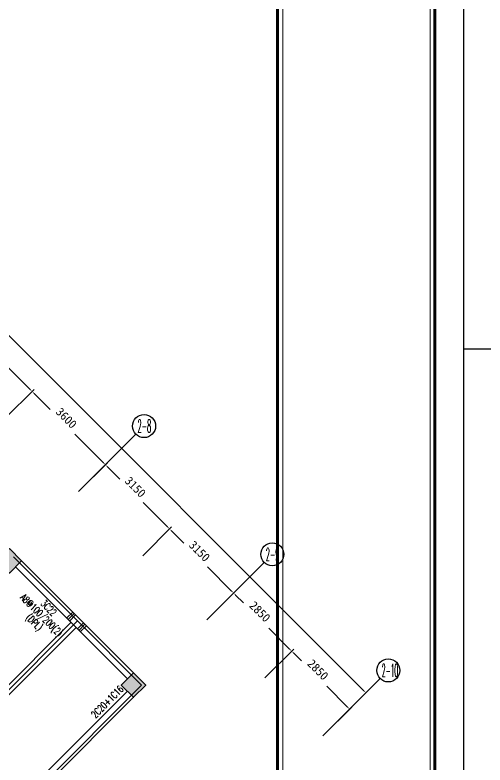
# Model space of a CAD drawing. Header units: inches. Extents: x 18712 to 314639, y 0 to 420500.
# Drawn here: x 122024 to 138354, y 111702 to 137746 of the extents above; entities that cross this region are included whole.
import ezdxf
from ezdxf.enums import TextEntityAlignment as Align
from ezdxf.lldxf.tags import DXFTag

# ---------------------------------------------------------------- set-up
doc = ezdxf.new("R2010")
doc.units = ezdxf.units.IN
doc.header["$LTSCALE"] = 1000
doc.header["$MEASUREMENT"] = 0
doc.layers.get('0').update_dxf_attribs({"true_color": 0xffffff})
for name, color, linetype, true_color in [('AXIS_TEXT', 7, 'Continuous', 0xffffff), ('DIM', 3, 'Continuous', 0x00ff00), ('DOTE', 1, 'DOTE', 0xff0000), ('TK', 7, 'Continuous', 0xffffff), ('ZG-图框层', 4, 'Continuous', 0x00ffff), ('柱填充', 7, 'Continuous', 0xc0c0c0), ('梁原位标注', 7, 'Continuous', 0xffffff), ('梁附加箍筋', 1, 'Continuous', 0xff0000), ('砼柱', 2, 'Continuous', 0xffff00), ('砼梁', 6, 'Continuous', 0xff00ff), ('砼梁虚线', 9, 'HIDDEN', 0x808080)]:
    doc.layers.add(name, color=color, linetype=linetype, true_color=true_color)
doc.styles.add('_TCH_AXIS', font='txt.shx', dxfattribs={"height": 0.2, "bigfont": 'GBCBIG.shx'})
doc.styles.add('TSSD_Rein', font='txt.shx', dxfattribs={"height": 0.2, "bigfont": 'gbcbig.shx'})
tags = doc.linetypes.add('DOTE', pattern=[2.42, 2, -0.2, 0.02, -0.2]).pattern_tags.tags
tags[10:11] = [DXFTag(74, 4), DXFTag(75, 0), DXFTag(340, '0'), DXFTag(46, 0.0), DXFTag(50, 0.0), DXFTag(44, 0.0), DXFTag(45, 0.0)]
tags[8:9] = [DXFTag(74, 4), DXFTag(75, 0), DXFTag(340, '0'), DXFTag(46, 0.0), DXFTag(50, 0.0), DXFTag(44, 0.0), DXFTag(45, 0.0)]
tags[6:7] = [DXFTag(74, 4), DXFTag(75, 0), DXFTag(340, '0'), DXFTag(46, 0.0), DXFTag(50, 0.0), DXFTag(44, 0.0), DXFTag(45, 0.0)]
tags[4:5] = [DXFTag(74, 4), DXFTag(75, 0), DXFTag(340, '0'), DXFTag(46, 0.0), DXFTag(50, 0.0), DXFTag(44, 0.0), DXFTag(45, 0.0)]
tags = doc.linetypes.add('HIDDEN', pattern=[0.375, 0.25, -0.125]).pattern_tags.tags
tags[6:7] = [DXFTag(74, 4), DXFTag(75, 0), DXFTag(340, '0'), DXFTag(46, 0.0), DXFTag(50, 0.0), DXFTag(44, 0.0), DXFTag(45, 0.0)]
tags[4:5] = [DXFTag(74, 4), DXFTag(75, 0), DXFTag(340, '0'), DXFTag(46, 0.0), DXFTag(50, 0.0), DXFTag(44, 0.0), DXFTag(45, 0.0)]
doc.dimstyles.new('TSSD_100_100$0', dxfattribs={"dimtxt": 300, "dimasz": 100, "dimexe": 100, "dimexo": 250, "dimgap": 100, "dimtad": 1, "dimdec": 0, "dimzin": 0, "dimdsep": 46, "dimtxsty": 'Standard', "dimcen": 0, "dimclrd": 256, "dimclre": 256, "dimclrt": 7, "dimadec": 0, "dimazin": 0, "dimtfac": 1, "dimtdec": 4, "dimtix": 1, "dimtmove": 2, "dimatfit": 3, "dimfxl": 1, "dimtolj": 1, "dimtzin": 0, "dimarcsym": 0})

# ---------------------------------------------------------------- blocks, each defined once
blk = doc.blocks.new('*D1381')
at = {"layer": 'Defpoints', "color": 0, "transparency": 16777216}
for p in [(118965, 126111), (122619, 124674), (121511, 123565)]:
    blk.add_point(p, dxfattribs=at)
at = {"layer": 'DIM', "lineweight": -2, "transparency": 16777216}
for p, q in [((119142, 126288), (120144, 127290)), ((120144, 127149), (120706, 126588)), ((122549, 124745), (121554, 125739)), ((121687, 123742), (122690, 124745))]:
    blk.add_line(p, q, dxfattribs=at)
at = {"layer": 'DIM', "transparency": 16777216}
for points in [[(120156, 127161), (120133, 127137), (120074, 127220)], [(122537, 124733), (122560, 124757), (122619, 124674)]]:
    blk.add_solid(points, dxfattribs=at)
at = {"layer": 'DIM', "color": 7, "true_color": 0xffffff, "transparency": 16777216, "insert": (121265, 126298), "char_height": 300, "attachment_point": 5, "rotation": 315}
blk.add_mtext('\\A1;3600', dxfattribs=at)
blk = doc.blocks.new('*D1382')
at = {"layer": 'Defpoints', "color": 0, "transparency": 16777216}
for p in [(126284, 118792), (129620, 117674), (128511, 116565)]:
    blk.add_point(p, dxfattribs=at)
at = {"layer": 'DIM', "lineweight": -2, "transparency": 16777216}
for p, q in [((126460, 118969), (127463, 119972)), ((127463, 119830), (127894, 119400)), ((129549, 117744), (128707, 118586)), ((128688, 116742), (129690, 117744))]:
    blk.add_line(p, q, dxfattribs=at)
at = {"layer": 'DIM', "transparency": 16777216}
for points in [[(127475, 119842), (127451, 119819), (127392, 119901)], [(129537, 117733), (129561, 117756), (129620, 117674)]]:
    blk.add_solid(points, dxfattribs=at)
at = {"layer": 'DIM', "color": 7, "true_color": 0xffffff, "transparency": 16777216, "insert": (128435, 119127), "char_height": 300, "attachment_point": 5, "rotation": 315}
blk.add_mtext('\\A1;3150', dxfattribs=at)
blk = doc.blocks.new('*D1383')
at = {"layer": 'Defpoints', "color": 0, "transparency": 16777216}
for p in [(130526, 114550), (133650, 113643), (132541, 112535)]:
    blk.add_point(p, dxfattribs=at)
at = {"layer": 'DIM', "lineweight": -2, "transparency": 16777216}
for p, q in [((130703, 114727), (131706, 115729)), ((131706, 115588), (131973, 115320)), ((133579, 113714), (132857, 114436)), ((132718, 112711), (133721, 113714))]:
    blk.add_line(p, q, dxfattribs=at)
at = {"layer": 'DIM', "transparency": 16777216}
for points in [[(131717, 115600), (131694, 115576), (131635, 115659)], [(133568, 113702), (133591, 113726), (133650, 113643)]]:
    blk.add_solid(points, dxfattribs=at)
at = {"layer": 'DIM', "color": 7, "true_color": 0xffffff, "transparency": 16777216, "insert": (132550, 115012), "char_height": 300, "attachment_point": 5, "rotation": 315}
blk.add_mtext('\\A1;2850', dxfattribs=at)
blk = doc.blocks.new('*D1384')
at = {"layer": 'Defpoints', "color": 0, "transparency": 16777216}
for p in [(93297, 151779), (134216, 114209), (132541, 112535)]:
    blk.add_point(p, dxfattribs=at)
at = {"layer": 'DIM', "lineweight": -2, "transparency": 16777216}
for p, q in [((93474, 151956), (95042, 153524)), ((95042, 153383), (113782, 134643)), ((134145, 114280), (114843, 133582)), ((132718, 112711), (134287, 114280))]:
    blk.add_line(p, q, dxfattribs=at)
at = {"layer": 'DIM', "transparency": 16777216}
for points in [[(95054, 153394), (95030, 153371), (94971, 153453)], [(134133, 114268), (134157, 114291), (134216, 114209)]]:
    blk.add_solid(points, dxfattribs=at)
at = {"layer": 'DIM', "color": 7, "true_color": 0xffffff, "transparency": 16777216, "insert": (114447, 134247), "char_height": 300, "attachment_point": 5, "rotation": 315}
blk.add_mtext('\\A1;52800', dxfattribs=at)
blk = doc.blocks.new('_AXISO')
at = {"lineweight": -3}
blk.add_circle((0, 0), 0.5, dxfattribs=at)
blk = doc.blocks.new('*D1459')
at = {"layer": 'Defpoints', "color": 0, "transparency": 16777216}
for p in [(121511, 123565), (125165, 122129), (124056, 121020)]:
    blk.add_point(p, dxfattribs=at)
at = {"layer": 'DIM', "lineweight": -2, "transparency": 16777216}
for p, q in [((121687, 123742), (122690, 124745)), ((122690, 124603), (123251, 124042)), ((125094, 122199), (124100, 123193)), ((124233, 121197), (125236, 122199))]:
    blk.add_line(p, q, dxfattribs=at)
at = {"layer": 'DIM', "transparency": 16777216}
for points in [[(122702, 124615), (122678, 124592), (122619, 124674)], [(125082, 122187), (125106, 122211), (125165, 122129)]]:
    blk.add_solid(points, dxfattribs=at)
at = {"layer": 'DIM', "color": 7, "true_color": 0xffffff, "transparency": 16777216, "insert": (123810, 123752), "char_height": 300, "attachment_point": 5, "rotation": 315}
blk.add_mtext('\\A1;3600', dxfattribs=at)
blk = doc.blocks.new('*D1460')
at = {"layer": 'Defpoints', "color": 0, "transparency": 16777216}
for p in [(124056, 121020), (127392, 119901), (126284, 118792)]:
    blk.add_point(p, dxfattribs=at)
at = {"layer": 'DIM', "lineweight": -2, "transparency": 16777216}
for p, q in [((124233, 121197), (125236, 122199)), ((125236, 122058), (125666, 121627)), ((127322, 119972), (126480, 120814)), ((126460, 118969), (127463, 119972))]:
    blk.add_line(p, q, dxfattribs=at)
at = {"layer": 'DIM', "transparency": 16777216}
for points in [[(125247, 122070), (125224, 122046), (125165, 122129)], [(127310, 119960), (127333, 119984), (127392, 119901)]]:
    blk.add_solid(points, dxfattribs=at)
at = {"layer": 'DIM', "color": 7, "true_color": 0xffffff, "transparency": 16777216, "insert": (126207, 121355), "char_height": 300, "attachment_point": 5, "rotation": 315}
blk.add_mtext('\\A1;3150', dxfattribs=at)
blk = doc.blocks.new('*D1461')
at = {"layer": 'Defpoints', "color": 0, "transparency": 16777216}
for p in [(128511, 116565), (131635, 115659), (130526, 114550)]:
    blk.add_point(p, dxfattribs=at)
at = {"layer": 'DIM', "lineweight": -2, "transparency": 16777216}
for p, q in [((128688, 116742), (129690, 117744)), ((129690, 117603), (129958, 117335)), ((131564, 115729), (130842, 116451)), ((130703, 114727), (131706, 115729))]:
    blk.add_line(p, q, dxfattribs=at)
at = {"layer": 'DIM', "transparency": 16777216}
for points in [[(129702, 117615), (129679, 117591), (129620, 117674)], [(131552, 115717), (131576, 115741), (131635, 115659)]]:
    blk.add_solid(points, dxfattribs=at)
at = {"layer": 'DIM', "color": 7, "true_color": 0xffffff, "transparency": 16777216, "insert": (130534, 117028), "char_height": 300, "attachment_point": 5, "rotation": 315}
blk.add_mtext('\\A1;2850', dxfattribs=at)

msp = doc.modelspace()

# ---------------------------------------------------------------- hatches: boundary and pattern name
at = {"layer": '柱填充'}
for points in [[(121828.4, 119216), (121404.2, 118791.8), (121828.4, 118367.5), (122252.7, 118791.8)], [(126141.8, 114902.7), (125717.5, 114478.4), (126141.8, 114054.2), (126566.1, 114478.4)]]:
    msp.add_hatch(color=256, dxfattribs=at).paths.add_polyline_path(points, flags=0)

# ---------------------------------------------------------------- linework, layer by layer
at = {"layer": 'DIM', "lineweight": -3}
for p, q in [((137612.2, 126150), (314638.9, 126150)), ((124404.8, 121368.4), (126225.6, 123189.2)), ((128859.5, 116913.6), (130680.3, 118734.4)), ((132890.1, 112883.1), (134710.9, 114703.9))]:
    msp.add_line(p, q, dxfattribs=at)
at = {"layer": 'DOTE', "lineweight": -3}
for p, q in [((121969.9, 118933.2), (124197.2, 116705.8)), ((118045.4, 110554), (124197.2, 116705.8)), ((124197.2, 116705.8), (126424.6, 114478.4)), ((120272.8, 108326.6), (126424.6, 114478.4))]:
    msp.add_line(p, q, dxfattribs=at)
at = {"layer": 'TK', "lineweight": -3}
msp.add_lwpolyline([(18712.2, 168200), (18712.2, 84100), (137612.2, 84100), (137612.2, 168200)], close=True, dxfattribs=at)
for points, const_width in [([(21212.2, 167200), (21212.2, 85100), (136612.2, 85100), (136612.2, 167200)], 100), ([(131323.9, 159783.8), (136450.9, 159783.8), (136450.9, 103093.9), (131323.9, 103093.9)], 34.7)]:
    msp.add_lwpolyline(points, close=True, dxfattribs=dict(at, const_width=const_width))
at = {"layer": 'TK', "lineweight": -3, "const_width": 100}
msp.add_lwpolyline([(131140.8, 85145.7), (131140.8, 167200)], dxfattribs=at)
at = {"layer": 'TK', "lineweight": -3}
msp.add_lwpolyline([(131140.8, 85145.7), (136612.2, 85145.7), (136612.2, 167200)], dxfattribs=at)
at = {"layer": 'ZG-图框层', "lineweight": -3}
msp.add_lwpolyline([(18712.2, 84100), (137612.2, 84100), (137612.2, 168200), (18712.2, 168200)], close=True, dxfattribs=at)
at = {"layer": 'ZG-图框层', "lineweight": -3, "const_width": 100}
msp.add_lwpolyline([(21212.2, 85100), (136612.2, 85100), (136612.2, 167200), (21212.2, 167200)], close=True, dxfattribs=at)
at = {"layer": '梁附加箍筋', "lineweight": 35}
for p, q in [((123818.9, 116801.3), (124031.1, 117013.4)), ((123868.4, 116751.8), (124080.6, 116963.9)), ((123917.9, 116702.3), (124130.1, 116914.4)), ((124193.7, 116426.5), (124405.8, 116638.6)), ((124243.2, 116377), (124455.3, 116589.1)), ((124292.7, 116327.5), (124504.8, 116539.6))]:
    msp.add_line(p, q, dxfattribs=at)
at = {"layer": '砼柱', "lineweight": 35}
for points in [[(121828.4, 119216), (121404.2, 118791.8), (121828.4, 118367.5), (122252.7, 118791.8)], [(126141.8, 114902.7), (125717.5, 114478.4), (126141.8, 114054.2), (126566.1, 114478.4)]]:
    msp.add_lwpolyline(points, close=True, dxfattribs=at)
at = {"layer": '砼梁', "lineweight": 18}
for p, q in [((124268, 116776.5), (122252.7, 118791.8)), ((126141.8, 114902.7), (124268, 116776.5)), ((120555.6, 108468), (126141.8, 114054.2))]:
    msp.add_line(p, q, dxfattribs=at)
at = {"layer": '砼梁虚线', "lineweight": 18}
for p, q in [((122040.6, 118579.6), (124055.8, 116564.4)), ((123967.4, 116652.8), (118027.7, 110713.1)), ((118204.5, 110536.3), (124144.2, 116476)), ((124055.8, 116564.4), (125929.7, 114690.5)), ((125929.7, 114266.3), (120343.5, 108680.1))]:
    msp.add_line(p, q, dxfattribs=at)

# ---------------------------------------------------------------- block references
at = {"layer": 'DIM'}
ref = msp.add_blockref('_AXISO', (126508.4, 123472), dxfattribs=dict(at, xscale=800, yscale=800))
ref.add_attrib('A', '2-8', (126282.1, 123245.8), dxfattribs={"layer": 'AXIS_TEXT', "height": 452.55, "style": '_TCH_AXIS', "width": 0.35})
ref = msp.add_blockref('_AXISO', (130963.2, 119017.3), dxfattribs=dict(at, xscale=800, yscale=800))
ref.add_attrib('A', '2-9', (130736.9, 118791), dxfattribs={"layer": 'AXIS_TEXT', "height": 452.55, "style": '_TCH_AXIS', "width": 0.35})
ref = msp.add_blockref('_AXISO', (134993.7, 114986.8), dxfattribs=dict(at, xscale=800, yscale=800))
ref.add_attrib('A', '2-10', (134767.4, 114760.5), dxfattribs={"layer": 'AXIS_TEXT', "height": 452.55, "style": '_TCH_AXIS', "width": 0.28})

# ---------------------------------------------------------------- texts
at = {"layer": '梁原位标注', "style": 'TSSD_Rein', "width": 0.7}
for s, p in [('A8@100/200(2)', (123035.5, 116997.4)), ('3C22', (123285, 117246.9)), ('(DPL)', (122786.1, 116748))]:
    msp.add_text(s, height=250, rotation=314.99999, dxfattribs=at).set_placement(p, align=Align.TOP_CENTER)
msp.add_text('2C20+1C16', height=250, rotation=45, dxfattribs=at).set_placement((125816.8, 114308.4), align=Align.RIGHT)

# ---------------------------------------------------------------- dimensions: what is measured, and where the dimension line sits
at = {"layer": 'DIM'}
for base, p1, p2, text, picture, middle in [((134215.9, 114208.9), (93297, 151779), (132541.5, 112534.5), '52800', '*D1384', (114446.7, 134246.8)), ((122619.3, 124674.1), (118965, 126111), (121510.6, 123565.4), '3600', '*D1381', (121264.5, 126297.6)), ((125164.9, 122128.5), (121510.6, 123565.4), (124056.2, 121019.8), '3600', '*D1459', (123810.1, 123752.1)), ((127392.3, 119901.2), (124056.2, 121019.8), (126283.6, 118792.4), '3150', '*D1460', (126207.4, 121354.8)), ((129619.7, 117673.8), (126283.6, 118792.4), (128511, 116565.1), '3150', '*D1382', (128434.8, 119127.4)), ((131634.9, 115658.5), (128511, 116565.1), (130526.2, 114549.8), '2850', '*D1461', (130534.5, 117027.7)), ((133650.2, 113643.3), (130526.2, 114549.8), (132541.5, 112534.5), '2850', '*D1383', (132549.7, 115012.4))]:
    dim = msp.add_linear_dim(base=base, p1=p1, p2=p2, angle=315, text=text, dimstyle='TSSD_100_100$0', override={"dimscale": 1, "dimlfac": 1}, dxfattribs=at)
    dim.commit()
    dim.dimension.update_dxf_attribs({"geometry": picture, "text_midpoint": middle, "dimtype": 161})

doc.saveas('drawing.dxf')
